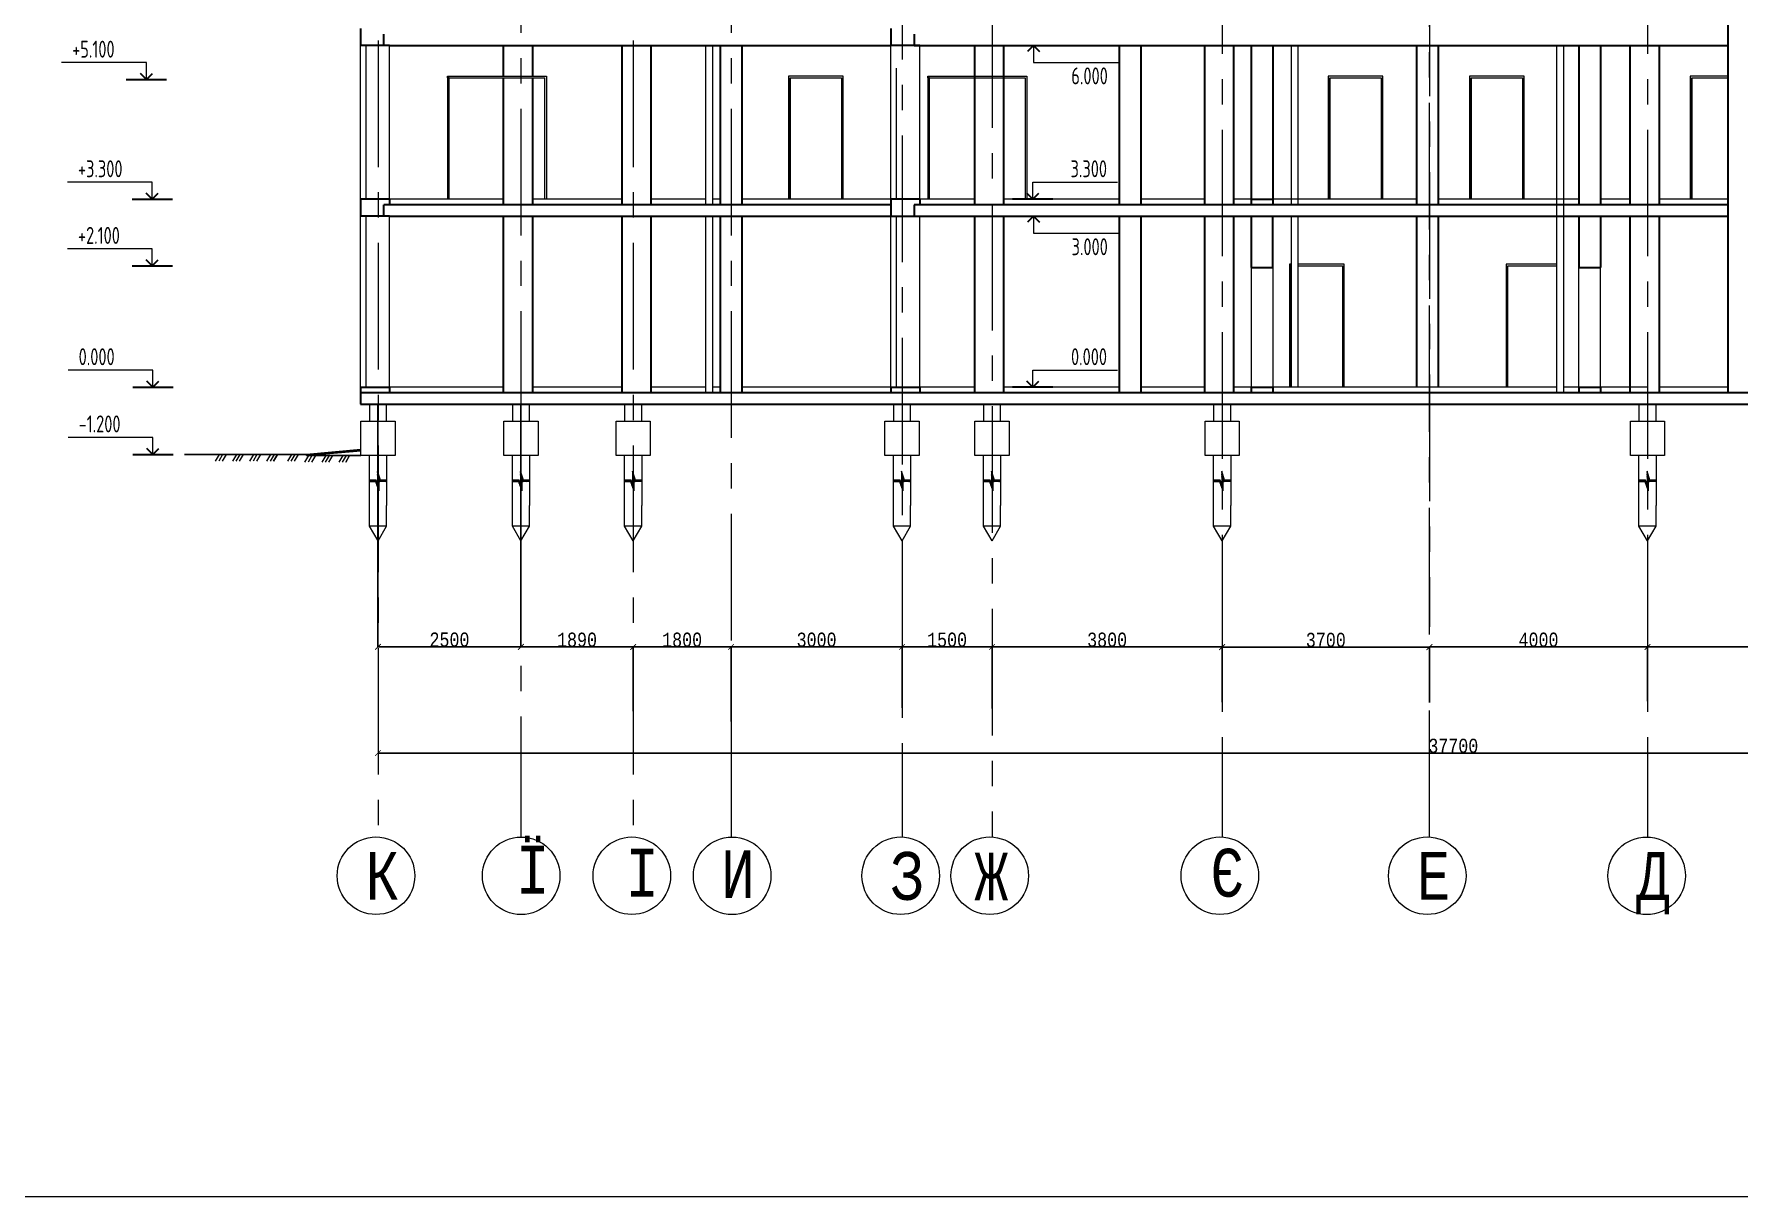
# Model space of a CAD drawing. Header units: millimetres. Extents: x -689206 to 4969298, y -1019800 to 703299.
# Drawn here: x 568880 to 598812, y -754220 to -733803 of the extents above; entities that cross this region are included whole.
import ezdxf

# ---------------------------------------------------------------- set-up
doc = ezdxf.new("R2010")
doc.units = ezdxf.units.MM
doc.linetypes.add('осеваяX2', pattern=[101.6, 63.5, -12.7, 12.7, -12.7])
doc.layers.add('РАЗМЕРЫ', color=7, linetype='Continuous', lineweight=9)
for name, color, linetype in [('разрез1-1', 7, 'Continuous'), ('разрез2-2', 7, 'Continuous'), ('сетка', 104, 'Continuous')]:
    doc.layers.add(name, color=color, linetype=linetype)
doc.styles.add('Аннотативный', font='isocteur.ttf', dxfattribs={"width": 0.7, "height": 250})
doc.dimstyles.new('Аннотативный', dxfattribs={"dimscale": 0, "dimtxt": 250, "dimasz": 100, "dimexe": 1.25, "dimexo": 0.625, "dimtad": 1, "dimdec": 0, "dimtxsty": 'Аннотативный', "dimblk": 'ARCHTICK', "dimcen": 2.5, "dimadec": 0, "dimazin": 0, "dimtfac": 1, "dimtdec": 0, "dimtmove": 0, "dimatfit": 3, "dimfxl": 1, "dimarcsym": 0})

# ---------------------------------------------------------------- blocks, each defined once
blk = doc.blocks.new('_ArchTick')
at = {"color": 0, "linetype": 'ByBlock', "const_width": 0.15}
blk.add_lwpolyline([(-0.5, -0.5), (0.5, 0.5)], dxfattribs=at)
blk = doc.blocks.new('*D5102')
at = {"layer": 'Defpoints', "color": 0, "lineweight": 5, "ltscale": 35, "transparency": 16777216}
for p in [(574918, -740302), (577428, -740302), (574918, -744563)]:
    blk.add_point(p, dxfattribs=at)
at = {"layer": 'РАЗМЕРЫ', "color": 0, "lineweight": -2, "ltscale": 35, "transparency": 16777216}
for p, q in [((574918, -740303), (574918, -744564)), ((577428, -740303), (577428, -744564)), ((577428, -744563), (574918, -744563))]:
    blk.add_line(p, q, dxfattribs=at)
at = {"layer": 'РАЗМЕРЫ', "color": 0, "lineweight": -2, "ltscale": 35, "transparency": 16777216, "xscale": 100, "yscale": 100, "zscale": 100, "rotation": 180}
blk.add_blockref('_ArchTick', (574918, -744563), dxfattribs=at)
at = {"layer": 'РАЗМЕРЫ', "color": 0, "lineweight": -2, "ltscale": 35, "transparency": 16777216, "xscale": 100, "yscale": 100, "zscale": 100}
blk.add_blockref('_ArchTick', (577428, -744563), dxfattribs=at)
at = {"layer": 'РАЗМЕРЫ', "color": 0, "lineweight": 5, "ltscale": 35, "transparency": 16777216, "insert": (576173, -744437), "char_height": 250, "width": 665, "attachment_point": 5, "style": 'Аннотативный'}
blk.add_mtext('2500', dxfattribs=at)
blk = doc.blocks.new('*D5103')
at = {"layer": 'Defpoints', "color": 0, "lineweight": 5, "ltscale": 35, "transparency": 16777216}
for p in [(577428, -744564), (579398, -744564), (579398, -745693)]:
    blk.add_point(p, dxfattribs=at)
at = {"layer": 'РАЗМЕРЫ', "color": 0, "lineweight": -2, "ltscale": 35, "transparency": 16777216}
for p, q in [((577428, -744564), (577428, -744563)), ((577428, -744564), (579398, -744564)), ((579398, -745692), (579398, -744563))]:
    blk.add_line(p, q, dxfattribs=at)
at = {"layer": 'РАЗМЕРЫ', "color": 0, "lineweight": -2, "ltscale": 35, "transparency": 16777216, "xscale": 100, "yscale": 100, "zscale": 100, "rotation": 180}
blk.add_blockref('_ArchTick', (577428, -744564), dxfattribs=at)
at = {"layer": 'РАЗМЕРЫ', "color": 0, "lineweight": -2, "ltscale": 35, "transparency": 16777216, "xscale": 100, "yscale": 100, "zscale": 100}
blk.add_blockref('_ArchTick', (579398, -744564), dxfattribs=at)
at = {"layer": 'РАЗМЕРЫ', "color": 0, "lineweight": 5, "ltscale": 35, "transparency": 16777216, "insert": (578413, -744439), "char_height": 250, "attachment_point": 5, "style": 'Аннотативный'}
blk.add_mtext('1890', dxfattribs=at)
blk = doc.blocks.new('*D5104')
at = {"layer": 'Defpoints', "color": 0, "lineweight": 5, "ltscale": 35, "transparency": 16777216}
for p in [(579398, -744564), (581118, -744564), (581118, -745876)]:
    blk.add_point(p, dxfattribs=at)
at = {"layer": 'РАЗМЕРЫ', "color": 0, "lineweight": -2, "ltscale": 35, "transparency": 16777216}
for p, q in [((579398, -744564), (579398, -744563)), ((579398, -744564), (581118, -744564)), ((581118, -745875), (581118, -744563))]:
    blk.add_line(p, q, dxfattribs=at)
at = {"layer": 'РАЗМЕРЫ', "color": 0, "lineweight": -2, "ltscale": 35, "transparency": 16777216, "xscale": 100, "yscale": 100, "zscale": 100, "rotation": 180}
blk.add_blockref('_ArchTick', (579398, -744564), dxfattribs=at)
at = {"layer": 'РАЗМЕРЫ', "color": 0, "lineweight": -2, "ltscale": 35, "transparency": 16777216, "xscale": 100, "yscale": 100, "zscale": 100}
blk.add_blockref('_ArchTick', (581118, -744564), dxfattribs=at)
at = {"layer": 'РАЗМЕРЫ', "color": 0, "lineweight": 5, "ltscale": 35, "transparency": 16777216, "insert": (580258, -744439), "char_height": 250, "attachment_point": 5, "style": 'Аннотативный'}
blk.add_mtext('1800', dxfattribs=at)
blk = doc.blocks.new('*D5105')
at = {"layer": 'Defpoints', "color": 0, "lineweight": 30, "ltscale": 35, "transparency": 16777216}
for p in [(581118, -744564), (584120, -744564), (584120, -745633)]:
    blk.add_point(p, dxfattribs=at)
at = {"layer": 'РАЗМЕРЫ', "color": 0, "lineweight": -2, "ltscale": 35, "transparency": 16777216}
for p, q in [((581118, -744564), (581118, -744563)), ((581118, -744564), (584120, -744564)), ((584120, -745633), (584120, -744563))]:
    blk.add_line(p, q, dxfattribs=at)
at = {"layer": 'РАЗМЕРЫ', "color": 0, "lineweight": -2, "ltscale": 35, "transparency": 16777216, "xscale": 100, "yscale": 100, "zscale": 100, "rotation": 180}
blk.add_blockref('_ArchTick', (581118, -744564), dxfattribs=at)
at = {"layer": 'РАЗМЕРЫ', "color": 0, "lineweight": -2, "ltscale": 35, "transparency": 16777216, "xscale": 100, "yscale": 100, "zscale": 100}
blk.add_blockref('_ArchTick', (584120, -744564), dxfattribs=at)
at = {"layer": 'РАЗМЕРЫ', "color": 0, "lineweight": 5, "ltscale": 35, "transparency": 16777216, "insert": (582619, -744439), "char_height": 250, "attachment_point": 5, "style": 'Аннотативный'}
blk.add_mtext('3000', dxfattribs=at)
blk = doc.blocks.new('*D5106')
at = {"layer": 'Defpoints', "color": 0, "lineweight": 30, "ltscale": 35, "transparency": 16777216}
for p in [(584120, -744564), (585700, -744564), (585700, -745645)]:
    blk.add_point(p, dxfattribs=at)
at = {"layer": 'РАЗМЕРЫ', "color": 0, "lineweight": -2, "ltscale": 35, "transparency": 16777216}
for p, q in [((584120, -744564), (584120, -744563)), ((584120, -744564), (585700, -744564)), ((585700, -745644), (585700, -744563))]:
    blk.add_line(p, q, dxfattribs=at)
at = {"layer": 'РАЗМЕРЫ', "color": 0, "lineweight": -2, "ltscale": 35, "transparency": 16777216, "xscale": 100, "yscale": 100, "zscale": 100, "rotation": 180}
blk.add_blockref('_ArchTick', (584120, -744564), dxfattribs=at)
at = {"layer": 'РАЗМЕРЫ', "color": 0, "lineweight": -2, "ltscale": 35, "transparency": 16777216, "xscale": 100, "yscale": 100, "zscale": 100}
blk.add_blockref('_ArchTick', (585700, -744564), dxfattribs=at)
at = {"layer": 'РАЗМЕРЫ', "color": 0, "lineweight": 5, "ltscale": 35, "transparency": 16777216, "insert": (584910, -744439), "char_height": 250, "attachment_point": 5, "style": 'Аннотативный'}
blk.add_mtext('1500', dxfattribs=at)
blk = doc.blocks.new('*D5107')
at = {"layer": 'Defpoints', "color": 0, "lineweight": 30, "ltscale": 35, "transparency": 16777216}
for p in [(585700, -744564), (589740, -744564), (589740, -745533)]:
    blk.add_point(p, dxfattribs=at)
at = {"layer": 'РАЗМЕРЫ', "color": 0, "lineweight": -2, "ltscale": 35, "transparency": 16777216}
for p, q in [((585700, -744564), (585700, -744563)), ((585700, -744564), (589740, -744564)), ((589740, -745533), (589740, -744563))]:
    blk.add_line(p, q, dxfattribs=at)
at = {"layer": 'РАЗМЕРЫ', "color": 0, "lineweight": -2, "ltscale": 35, "transparency": 16777216, "xscale": 100, "yscale": 100, "zscale": 100, "rotation": 180}
blk.add_blockref('_ArchTick', (585700, -744564), dxfattribs=at)
at = {"layer": 'РАЗМЕРЫ', "color": 0, "lineweight": -2, "ltscale": 35, "transparency": 16777216, "xscale": 100, "yscale": 100, "zscale": 100}
blk.add_blockref('_ArchTick', (589740, -744564), dxfattribs=at)
at = {"layer": 'РАЗМЕРЫ', "color": 0, "lineweight": 5, "ltscale": 35, "transparency": 16777216, "insert": (587720, -744439), "char_height": 250, "attachment_point": 5, "style": 'Аннотативный'}
blk.add_mtext('3800', dxfattribs=at)
blk = doc.blocks.new('*D5108')
at = {"layer": 'Defpoints', "color": 0, "lineweight": 30, "ltscale": 35, "transparency": 16777216}
for p in [(589740, -744564), (593380, -744568), (593380, -745543)]:
    blk.add_point(p, dxfattribs=at)
at = {"layer": 'РАЗМЕРЫ', "color": 0, "lineweight": -2, "ltscale": 35, "transparency": 16777216}
for p, q in [((589740, -744565), (589740, -744569)), ((589740, -744568), (593380, -744568)), ((593380, -745542), (593380, -744567))]:
    blk.add_line(p, q, dxfattribs=at)
at = {"layer": 'РАЗМЕРЫ', "color": 0, "lineweight": -2, "ltscale": 35, "transparency": 16777216, "xscale": 100, "yscale": 100, "zscale": 100, "rotation": 180}
blk.add_blockref('_ArchTick', (589740, -744568), dxfattribs=at)
at = {"layer": 'РАЗМЕРЫ', "color": 0, "lineweight": -2, "ltscale": 35, "transparency": 16777216, "xscale": 100, "yscale": 100, "zscale": 100}
blk.add_blockref('_ArchTick', (593380, -744568), dxfattribs=at)
at = {"layer": 'РАЗМЕРЫ', "color": 0, "lineweight": 5, "ltscale": 35, "transparency": 16777216, "insert": (591560, -744442), "char_height": 250, "attachment_point": 5, "style": 'Аннотативный'}
blk.add_mtext('3700', dxfattribs=at)
blk = doc.blocks.new('*D5109')
at = {"layer": 'Defpoints', "color": 0, "lineweight": 30, "ltscale": 35, "transparency": 16777216}
for p in [(593380, -744564), (597208, -744564), (597208, -745514)]:
    blk.add_point(p, dxfattribs=at)
at = {"layer": 'РАЗМЕРЫ', "color": 0, "lineweight": -2, "ltscale": 35, "transparency": 16777216}
for p, q in [((593380, -744564), (593380, -744563)), ((593380, -744564), (597208, -744564)), ((597208, -745514), (597208, -744563))]:
    blk.add_line(p, q, dxfattribs=at)
at = {"layer": 'РАЗМЕРЫ', "color": 0, "lineweight": -2, "ltscale": 35, "transparency": 16777216, "xscale": 100, "yscale": 100, "zscale": 100, "rotation": 180}
blk.add_blockref('_ArchTick', (593380, -744564), dxfattribs=at)
at = {"layer": 'РАЗМЕРЫ', "color": 0, "lineweight": -2, "ltscale": 35, "transparency": 16777216, "xscale": 100, "yscale": 100, "zscale": 100}
blk.add_blockref('_ArchTick', (597208, -744564), dxfattribs=at)
at = {"layer": 'РАЗМЕРЫ', "color": 0, "lineweight": 5, "ltscale": 35, "transparency": 16777216, "insert": (595294, -744439), "char_height": 250, "attachment_point": 5, "style": 'Аннотативный'}
blk.add_mtext('4000', dxfattribs=at)
blk = doc.blocks.new('*D5110')
at = {"layer": 'Defpoints', "color": 0, "lineweight": 30, "ltscale": 35, "transparency": 16777216}
for p in [(597208, -744564), (602002, -744564), (602002, -745626)]:
    blk.add_point(p, dxfattribs=at)
at = {"layer": 'РАЗМЕРЫ', "color": 0, "lineweight": -2, "ltscale": 35, "transparency": 16777216}
for p, q in [((597208, -744564), (597208, -744563)), ((597208, -744564), (602002, -744564)), ((602002, -745625), (602002, -744563))]:
    blk.add_line(p, q, dxfattribs=at)
at = {"layer": 'РАЗМЕРЫ', "color": 0, "lineweight": -2, "ltscale": 35, "transparency": 16777216, "xscale": 100, "yscale": 100, "zscale": 100, "rotation": 180}
blk.add_blockref('_ArchTick', (597208, -744564), dxfattribs=at)
at = {"layer": 'РАЗМЕРЫ', "color": 0, "lineweight": -2, "ltscale": 35, "transparency": 16777216, "xscale": 100, "yscale": 100, "zscale": 100}
blk.add_blockref('_ArchTick', (602002, -744564), dxfattribs=at)
at = {"layer": 'РАЗМЕРЫ', "color": 0, "lineweight": 5, "ltscale": 35, "transparency": 16777216, "insert": (599605, -744439), "char_height": 250, "attachment_point": 5, "style": 'Аннотативный'}
blk.add_mtext('5050', dxfattribs=at)
blk = doc.blocks.new('*D5113')
at = {"layer": 'Defpoints', "color": 0, "lineweight": 5, "ltscale": 35, "transparency": 16777216}
for p in [(574918, -746427), (574918, -746427), (612678, -746427)]:
    blk.add_point(p, dxfattribs=at)
at = {"layer": 'РАЗМЕРЫ', "color": 0, "lineweight": -2, "ltscale": 35, "transparency": 16777216}
for p, q in [((574918, -746427), (574918, -746426)), ((612678, -746427), (574918, -746427)), ((612678, -746427), (612678, -746426))]:
    blk.add_line(p, q, dxfattribs=at)
at = {"layer": 'РАЗМЕРЫ', "color": 0, "lineweight": -2, "ltscale": 35, "transparency": 16777216, "xscale": 100, "yscale": 100, "zscale": 100, "rotation": 180}
blk.add_blockref('_ArchTick', (574918, -746427), dxfattribs=at)
at = {"layer": 'РАЗМЕРЫ', "color": 0, "lineweight": -2, "ltscale": 35, "transparency": 16777216, "xscale": 100, "yscale": 100, "zscale": 100}
blk.add_blockref('_ArchTick', (612678, -746427), dxfattribs=at)
at = {"layer": 'РАЗМЕРЫ', "color": 0, "lineweight": 5, "ltscale": 35, "transparency": 16777216, "insert": (593798, -746302), "char_height": 250, "attachment_point": 5, "style": 'Аннотативный'}
blk.add_mtext('37700', dxfattribs=at)

msp = doc.modelspace()

# ---------------------------------------------------------------- hatches: boundary and pattern name
at = {"layer": 'РАЗМЕРЫ', "lineweight": 5, "ltscale": 35}
h = msp.add_hatch(dxfattribs=at)
h.set_pattern_fill('ANSI36', color=256, scale=2)
h.set_pattern_definition([(45, (63888.5855, -925.112), (3.367596045, 12.347852166), [15.875, -3.175, 0, -3.175])])
h.paths.add_polyline_path([(574918.5, -741507.8), (574918.5, -741783.2), (574931.6, -741819.9), (574931.6, -741620.6), (574945.7, -741658), (575068.5, -741658), (575068.5, -741635.8), (574960.1, -741635.8)])
h.paths.add_polyline_path([(574885.2, -741635.8), (574768.5, -741635.8), (574768.5, -741658), (574873.7, -741658), (574918.5, -741783.2), (574918.5, -741507.8), (574909.5, -741480.3), (574909.5, -741706.1)])
h = msp.add_hatch(dxfattribs=at)
h.set_pattern_fill('ANSI36', color=256, scale=2)
h.set_pattern_definition([(45, (66398.603, -925.112), (3.367596045, 12.347852166), [15.875, -3.175, 0, -3.175])])
h.paths.add_polyline_path([(577428.5, -741507.8), (577428.5, -741783.2), (577441.6, -741819.9), (577441.6, -741620.6), (577455.7, -741658), (577578.5, -741658), (577578.5, -741635.8), (577470.1, -741635.8)])
h.paths.add_polyline_path([(577395.2, -741635.8), (577278.5, -741635.8), (577278.5, -741658), (577383.7, -741658), (577428.5, -741783.2), (577428.5, -741507.8), (577419.5, -741480.3), (577419.5, -741706.1)])
h = msp.add_hatch(dxfattribs=at)
h.set_pattern_fill('ANSI36', color=256, scale=2)
h.set_pattern_definition([(45, (68368.129, -925.112), (3.367596045, 12.347852166), [15.875, -3.175, 0, -3.175])])
h.paths.add_polyline_path([(579398, -741507.8), (579398, -741783.2), (579411.1, -741819.9), (579411.1, -741620.6), (579425.2, -741658), (579548, -741658), (579548, -741635.8), (579439.7, -741635.8)])
h.paths.add_polyline_path([(579364.7, -741635.8), (579248, -741635.8), (579248, -741658), (579353.3, -741658), (579398, -741783.2), (579398, -741507.8), (579389.1, -741480.3), (579389.1, -741706.1)])
h = msp.add_hatch(dxfattribs=at)
h.set_pattern_fill('ANSI36', color=256, scale=2)
h.set_pattern_definition([(45, (73090.134, -925.112), (3.367596045, 12.347852166), [15.875, -3.175, 0, -3.175])])
h.paths.add_polyline_path([(584120, -741507.8), (584120, -741783.2), (584133.1, -741819.9), (584133.1, -741620.6), (584147.2, -741658), (584270, -741658), (584270, -741635.8), (584161.7, -741635.8)])
h.paths.add_polyline_path([(584086.7, -741635.8), (583970, -741635.8), (583970, -741658), (584075.3, -741658), (584120, -741783.2), (584120, -741507.8), (584111.1, -741480.3), (584111.1, -741706.1)])
h = msp.add_hatch(dxfattribs=at)
h.set_pattern_fill('ANSI36', color=256, scale=2)
h.set_pattern_definition([(45, (74670.146, -925.112), (3.367596045, 12.347852166), [15.875, -3.175, 0, -3.175])])
h.paths.add_polyline_path([(585700, -741507.8), (585700, -741783.2), (585713.1, -741819.9), (585713.1, -741620.6), (585727.2, -741658), (585850, -741658), (585850, -741635.8), (585741.7, -741635.8)])
h.paths.add_polyline_path([(585666.7, -741635.8), (585550, -741635.8), (585550, -741658), (585655.3, -741658), (585700, -741783.2), (585700, -741507.8), (585691.1, -741480.3), (585691.1, -741706.1)])
h = msp.add_hatch(dxfattribs=at)
h.set_pattern_fill('ANSI36', color=256, scale=2)
h.set_pattern_definition([(45, (78710.134, -925.112), (3.367596045, 12.347852166), [15.875, -3.175, 0, -3.175])])
h.paths.add_polyline_path([(589740, -741507.8), (589740, -741783.2), (589753.1, -741819.9), (589753.1, -741620.6), (589767.2, -741658), (589890, -741658), (589890, -741635.8), (589781.7, -741635.8)])
h.paths.add_polyline_path([(589706.7, -741635.8), (589590, -741635.8), (589590, -741658), (589695.3, -741658), (589740, -741783.2), (589740, -741507.8), (589731.1, -741480.3), (589731.1, -741706.1)])
h = msp.add_hatch(dxfattribs=at)
h.set_pattern_fill('ANSI36', color=256, scale=2)
h.set_pattern_definition([(45, (86178.117, -925.112), (3.367596045, 12.347852166), [15.875, -3.175, 0, -3.175])])
h.paths.add_polyline_path([(597208, -741507.8), (597208, -741783.2), (597221.1, -741819.9), (597221.1, -741620.6), (597235.2, -741658), (597358, -741658), (597358, -741635.8), (597249.6, -741635.8)])
h.paths.add_polyline_path([(597174.7, -741635.8), (597058, -741635.8), (597058, -741658), (597163.3, -741658), (597208, -741783.2), (597208, -741507.8), (597199, -741480.3), (597199, -741706.1)])

# ---------------------------------------------------------------- linework, layer by layer
at = {"layer": 'РАЗМЕРЫ', "linetype": 'осеваяX2', "lineweight": 5, "ltscale": 35}
for p, q in [((589740, -717702.4), (589740, -747901.1)), ((593380.5, -747901.1), (593380.5, -717702.4)), ((597208, -717702.4), (597208, -747901.1)), ((584120, -717802.4), (584120, -747901.1)), ((585700, -719002.4), (585700, -747901.1)), ((593380.5, -722002.4), (593380.5, -744211.7)), ((574918.5, -726802.4), (574918.5, -747901.1)), ((579398, -726802.4), (579398, -747901.1)), ((577428.5, -728002.4), (577428.5, -747901.1)), ((581118.5, -728002.4), (581118.5, -747901.1))]:
    msp.add_line(p, q, dxfattribs=at)
at = {"layer": 'РАЗМЕРЫ', "lineweight": 30, "ltscale": 35}
for p, q in [((598622.5, -740102.4), (598622.5, -719002.4)), ((574610.5, -733702.4), (574610.5, -734002.4)), ((575018.5, -734002.4), (575018.5, -733803.8)), ((583920, -733702.4), (583920, -734002.4)), ((584330, -733802.4), (584330, -734002.4)), ((598622.5, -734002.4), (598622.5, -733702.4)), ((575118.5, -734002.4), (574610.5, -734002.4)), ((575118.5, -734002.4), (575018.5, -734002.4)), ((575118.5, -734002.4), (583920, -734002.4)), ((577118.5, -734002.4), (577118.5, -734542.4)), ((577628.5, -734002.4), (577628.5, -734542.4)), ((579198, -734002.4), (579198, -736802.4)), ((579707.7, -734002.4), (579707.6, -736802.4)), ((580928.5, -734002.4), (580928.5, -736802.4)), ((581308.5, -734002.4), (581308.5, -736802.4)), ((584430, -734002.4), (583920, -734002.4)), ((584330, -734002.4), (584430, -734002.4)), ((584430, -734002.4), (598622.5, -734002.4)), ((585390, -734002.4), (585390, -736802.4)), ((585900, -734002.4), (585900, -736802.4)), ((587930, -734002.4), (587930, -736802.4)), ((588310, -734002.4), (588310, -736802.4)), ((589430, -734002.4), (589430, -736802.4)), ((589940, -734002.4), (589940, -736802.4)), ((590251, -734002.4), (590251, -736802.4)), ((590631, -734002.4), (590631, -736802.4)), ((593150.5, -734002.4), (593150.5, -736802.4)), ((593530.5, -734002.4), (593530.5, -736802.4)), ((596000.5, -734002.4), (596000.5, -736802.4)), ((596380.5, -734002.4), (596380.5, -736802.4)), ((596900, -734002.4), (596900, -736802.4)), ((597410, -734002.4), (597410, -736802.4)), ((577118.5, -734572.4), (577118.5, -736802.4)), ((577628.5, -734572.4), (577628.5, -736802.4)), ((574610.5, -736702.4), (574610.5, -737002.4)), ((575118.5, -736702.4), (574610.5, -736702.4)), ((575118.5, -736802.4), (575018.5, -736803.8)), ((575018.5, -737002.4), (575018.5, -736803.8)), ((575118.5, -736702.4), (575118.5, -736802.4)), ((583920, -736802.4), (575118.5, -736802.4)), ((583920, -736702.4), (583920, -737002.4)), ((584430, -736702.4), (583920, -736702.4)), ((584430, -736802.4), (584330, -736802.4)), ((584330, -736802.4), (584330, -737002.4)), ((584430, -736702.4), (584430, -736802.4)), ((598622.5, -736802.4), (584430, -736802.4)), ((590251, -736702.4), (590631, -736702.4)), ((598622.5, -737002.4), (598622.5, -736702.4)), ((575118.5, -737002.4), (574610.5, -737002.4)), ((575118.5, -737002.4), (575018.5, -737002.4)), ((575118.5, -737002.4), (583920, -737002.4)), ((577118.5, -737002.4), (577118.5, -740102.4)), ((577628.5, -737002.4), (577628.5, -740102.4)), ((579198, -737002.4), (579198, -740102.4)), ((579707.6, -737002.4), (579707.4, -740102.4)), ((580928.5, -737002.4), (580928.5, -740102.4)), ((581308.5, -737002.4), (581308.5, -740102.4)), ((583920, -737002.4), (584430, -737002.4)), ((584330, -737002.4), (584430, -737002.4)), ((584430, -737002.4), (598622.5, -737002.4)), ((585390, -737002.4), (585390, -740102.4)), ((585900, -737002.4), (585900, -740102.4)), ((587930, -737002.4), (587930, -740102.4)), ((588310, -737002.4), (588310, -740102.4)), ((589430, -737002.4), (589430, -740102.4)), ((589940, -737002.4), (589940, -740102.4)), ((590251, -737002.4), (590251, -737902.4)), ((590631, -737902.4), (590631, -737002.4)), ((593150.5, -737002.4), (593150.5, -740002.4)), ((593530.5, -737002.4), (593530.5, -740002.4)), ((596000.5, -737002.4), (596000.5, -737902.4)), ((596380.5, -737002.4), (596380.5, -737902.4)), ((596900, -737002.4), (596900, -740102.4)), ((597410, -737002.4), (597410, -740102.4)), ((590251, -737902.4), (590631, -737902.4)), ((596000.5, -737902.4), (596380.5, -737902.4)), ((574610.5, -740002.4), (574610.5, -740302.4)), ((574610.5, -740002.4), (575118.5, -740002.4)), ((612522.5, -740102.4), (574610.5, -740102.4)), ((575118.5, -740002.4), (575118.5, -740102.4)), ((583920, -740002.4), (583920, -740102.4)), ((583920, -740002.4), (584430, -740002.4)), ((584430, -740002.4), (584430, -740102.4)), ((590251, -740002.4), (590631, -740002.4)), ((590251, -740002.4), (590251, -740064.2)), ((590251, -740064.2), (590251, -740102.4)), ((590631, -740002.4), (590631, -740102.4)), ((596000.5, -740002.4), (596380.5, -740002.4)), ((596000.5, -740002.4), (596000.5, -740102.4)), ((596380.5, -740002.4), (596380.5, -740102.4)), ((574610.5, -740302.4), (612932.5, -740302.4))]:
    msp.add_line(p, q, dxfattribs=at)
at = {"layer": 'РАЗМЕРЫ', "lineweight": 5, "ltscale": 35}
for p, q in [((574610.5, -736702.4), (574610.5, -734002.4)), ((574710.5, -736702.4), (574710.5, -734002.4)), ((575118.5, -736702.4), (575118.5, -734002.4)), ((583920, -736702.4), (583920, -734002.4)), ((584430, -736702.4), (584430, -734002.4)), ((584020, -736702.4), (584020, -734402.4)), ((576139.6, -734572.4), (576139.6, -734542.4)), ((576139.6, -734542.4), (577849.6, -734542.4)), ((576169.6, -734572.4), (576139.6, -734572.4)), ((576139.6, -734572.4), (576139.6, -736702.4)), ((576169.6, -736702.4), (576169.6, -734572.4)), ((576169.6, -734572.4), (577849.6, -734572.4)), ((577849.6, -736702.4), (577849.6, -734572.4)), ((577879.6, -734542.4), (577879.6, -736702.4)), ((582155.5, -734542.4), (582125.5, -734542.4)), ((582125.5, -734542.4), (582125.5, -736702.4)), ((583085.5, -734542.4), (582155.5, -734542.4)), ((582155.5, -734572.4), (582155.5, -736702.4)), ((582155.5, -736702.4), (582155.5, -734572.4)), ((582155.5, -734572.4), (583055.5, -734572.4)), ((583055.5, -734572.4), (583055.5, -736702.4)), ((583085.5, -734572.4), (583085.5, -734542.4)), ((583085.5, -736702.4), (583085.5, -734572.4)), ((584570.2, -734572.4), (584570.2, -734542.4)), ((584570.2, -734542.4), (586310.2, -734542.4)), ((584600.2, -734572.4), (584570.2, -734572.4)), ((584570.2, -734572.4), (584570.2, -736702.4)), ((584600.2, -736702.4), (584600.2, -734572.4)), ((584600.2, -734572.4), (586280.2, -734572.4)), ((586280.2, -734572.4), (586280.2, -736702.4)), ((586310.2, -734542.4), (586310.2, -736702.4)), ((591631.5, -734542.4), (591601.5, -734542.4)), ((591601.5, -734542.4), (591601.5, -736702.4)), ((592561.5, -734542.4), (591631.5, -734542.4)), ((591631.5, -734572.4), (591631.5, -736702.4)), ((591631.5, -736702.4), (591631.5, -734572.4)), ((591631.5, -734572.4), (592531.5, -734572.4)), ((592531.5, -734572.4), (592531.5, -736702.4)), ((592561.5, -734572.4), (592561.5, -734542.4)), ((592561.5, -736702.4), (592561.5, -734572.4)), ((594110.5, -734542.4), (594080.5, -734542.4)), ((594080.5, -734542.4), (594080.5, -736702.4)), ((595040.5, -734542.4), (594110.5, -734542.4)), ((594110.5, -734572.4), (594110.5, -736702.4)), ((594110.5, -736702.4), (594110.5, -734572.4)), ((594110.5, -734572.4), (595010.5, -734572.4)), ((595010.5, -734572.4), (595010.5, -736702.4)), ((595040.5, -734572.4), (595040.5, -734542.4)), ((595040.5, -736702.4), (595040.5, -734572.4)), ((597984.7, -734542.4), (597954.7, -734542.4)), ((597954.7, -734542.4), (597954.7, -736702.4)), ((598622.5, -734542.4), (597984.7, -734542.4)), ((597984.7, -734572.4), (597984.7, -736702.4)), ((597984.7, -736702.4), (597984.7, -734572.4)), ((597984.7, -734572.4), (598622.5, -734572.4)), ((591070.5, -736702.4), (590950.5, -736702.4)), ((574610.5, -740002.4), (574610.5, -737002.4)), ((574710.5, -740002.4), (574710.5, -737002.4)), ((575118.5, -740002.4), (575118.5, -737002.4)), ((583920, -740002.4), (583920, -737002.4)), ((584020, -740002.4), (584020, -737002.4)), ((584430, -740002.4), (584430, -737002.4)), ((590950.5, -737842.4), (590920.5, -737842.4)), ((590920.5, -737842.4), (590920.5, -740002.4)), ((590950.5, -740002.4), (590950.5, -737842.4)), ((591880.5, -737842.4), (591070.5, -737842.4)), ((591070.5, -737872.4), (591850.5, -737872.4)), ((591850.5, -737872.4), (591850.5, -740002.4)), ((591880.5, -737872.4), (591880.5, -737842.4)), ((591880.5, -740002.4), (591880.5, -737872.4)), ((594756.1, -737842.4), (594726.1, -737842.4)), ((594726.1, -737842.4), (594726.1, -740002.4)), ((595610.5, -737842.4), (594741.1, -737842.4)), ((594756.1, -740002.4), (594756.1, -737872.4)), ((594756.1, -737872.4), (595610.5, -737872.4)), ((591070.5, -740002.4), (590950.5, -740002.4)), ((574885.2, -741635.8), (574768.5, -741635.8)), ((574768.5, -741658), (574873.7, -741658)), ((574873.7, -741658), (574931.6, -741819.9)), ((574909.5, -741706.1), (574885.2, -741635.8)), ((574960.1, -741635.8), (574909.5, -741480.3)), ((574909.5, -741480.3), (574909.5, -741706.1)), ((574931.6, -741620.6), (574931.6, -741819.9)), ((574945.7, -741658), (574931.6, -741620.6)), ((575068.5, -741658), (574945.7, -741658)), ((575068.5, -741635.8), (574960.1, -741635.8)), ((577395.2, -741635.8), (577278.5, -741635.8)), ((577278.5, -741658), (577383.7, -741658)), ((577383.7, -741658), (577441.6, -741819.9)), ((577419.5, -741706.1), (577395.2, -741635.8)), ((577470.1, -741635.8), (577419.5, -741480.3)), ((577419.5, -741480.3), (577419.5, -741706.1)), ((577441.6, -741620.6), (577441.6, -741819.9)), ((577455.7, -741658), (577441.6, -741620.6)), ((577578.5, -741658), (577455.7, -741658)), ((577578.5, -741635.8), (577470.1, -741635.8)), ((579364.7, -741635.8), (579248, -741635.8)), ((579248, -741658), (579353.3, -741658)), ((579353.3, -741658), (579411.1, -741819.9)), ((579389.1, -741706.1), (579364.7, -741635.8)), ((579439.7, -741635.8), (579389.1, -741480.3)), ((579389.1, -741480.3), (579389.1, -741706.1)), ((579411.1, -741620.6), (579411.1, -741819.9)), ((579425.2, -741658), (579411.1, -741620.6)), ((579548, -741658), (579425.2, -741658)), ((579548, -741635.8), (579439.7, -741635.8)), ((584086.7, -741635.8), (583970, -741635.8)), ((583970, -741658), (584075.3, -741658)), ((584075.3, -741658), (584133.1, -741819.9)), ((584111.1, -741706.1), (584086.7, -741635.8)), ((584161.7, -741635.8), (584111.1, -741480.3)), ((584111.1, -741480.3), (584111.1, -741706.1)), ((584133.1, -741620.6), (584133.1, -741819.9)), ((584147.2, -741658), (584133.1, -741620.6)), ((584270, -741658), (584147.2, -741658)), ((584270, -741635.8), (584161.7, -741635.8)), ((585666.7, -741635.8), (585550, -741635.8)), ((585550, -741658), (585655.3, -741658)), ((585655.3, -741658), (585713.1, -741819.9)), ((585691.1, -741706.1), (585666.7, -741635.8)), ((585741.7, -741635.8), (585691.1, -741480.3)), ((585691.1, -741480.3), (585691.1, -741706.1)), ((585713.1, -741620.6), (585713.1, -741819.9)), ((585727.2, -741658), (585713.1, -741620.6)), ((585850, -741658), (585727.2, -741658)), ((585850, -741635.8), (585741.7, -741635.8)), ((589706.7, -741635.8), (589590, -741635.8)), ((589590, -741658), (589695.3, -741658)), ((589695.3, -741658), (589753.1, -741819.9)), ((589731.1, -741706.1), (589706.7, -741635.8)), ((589781.7, -741635.8), (589731.1, -741480.3)), ((589731.1, -741480.3), (589731.1, -741706.1)), ((589753.1, -741620.6), (589753.1, -741819.9)), ((589767.2, -741658), (589753.1, -741620.6)), ((589890, -741658), (589767.2, -741658)), ((589890, -741635.8), (589781.7, -741635.8)), ((597174.7, -741635.8), (597058, -741635.8)), ((597058, -741658), (597163.3, -741658)), ((597163.3, -741658), (597221.1, -741819.9)), ((597199, -741706.1), (597174.7, -741635.8)), ((597249.6, -741635.8), (597199, -741480.3)), ((597199, -741480.3), (597199, -741706.1)), ((597221.1, -741620.6), (597221.1, -741819.9)), ((597235.2, -741658), (597221.1, -741620.6)), ((597358, -741658), (597235.2, -741658)), ((597358, -741635.8), (597249.6, -741635.8))]:
    msp.add_line(p, q, dxfattribs=at)
at = {"layer": 'РАЗМЕРЫ', "lineweight": 15, "ltscale": 35}
for p, q in [((580670.3, -734002.4), (580670.3, -736802.4)), ((580790.3, -734002.4), (580790.3, -736802.4)), ((595610.5, -734002.4), (595610.5, -740102.4)), ((595730.5, -734002.4), (595730.5, -740102.4)), ((577849.6, -734542.4), (577879.6, -734542.4)), ((590251, -734602.4), (590251, -736702.4)), ((590631, -734602.4), (590631, -736702.4)), ((577118.5, -736702.4), (575118.5, -736702.4)), ((579198, -736702.4), (577628.5, -736702.4)), ((577879.6, -736702.4), (577849.6, -736702.4)), ((580670.3, -736702.4), (579707.6, -736702.4)), ((580928.5, -736702.4), (580790.3, -736702.4)), ((583920, -736702.4), (581308.5, -736702.4)), ((585390, -736702.4), (584430, -736702.4)), ((587930, -736702.4), (585900, -736702.4)), ((589430, -736702.4), (588310, -736702.4)), ((590251, -736702.4), (589940, -736702.4)), ((590950.5, -736702.4), (590631, -736702.4)), ((593150.5, -736702.4), (591070.5, -736702.4)), ((596000.5, -736702.4), (593530.5, -736702.4)), ((596900, -736702.4), (596380.5, -736702.4)), ((598622.5, -736702.4), (597410, -736702.4)), ((580670.3, -737002.4), (580670.3, -740102.4)), ((580790.3, -737002.4), (580790.3, -740102.4)), ((590251, -737902.4), (590251, -740002.4)), ((590631, -737902.4), (590631, -740002.4)), ((590950.5, -737872.4), (590950.5, -740002.4)), ((596000.5, -740002.4), (596000.5, -737902.4)), ((596380.5, -740002.4), (596380.5, -737902.4)), ((577118.5, -740002.4), (574610.5, -740002.4)), ((579198, -740002.4), (577628.5, -740002.4)), ((580670.3, -740002.4), (579707.4, -740002.4)), ((580928.5, -740002.4), (580790.3, -740002.4)), ((583920, -740002.4), (581308.5, -740002.4)), ((585390, -740002.4), (584430, -740002.4)), ((587930, -740002.4), (585900, -740002.4)), ((589430, -740002.4), (588310, -740002.4)), ((595610.5, -740002.4), (589940, -740002.4)), ((597208, -740002.4), (595730.5, -740002.4)), ((598622.5, -740002.4), (597410, -740002.4))]:
    msp.add_line(p, q, dxfattribs=at)
at = {"layer": 'РАЗМЕРЫ', "lineweight": 9, "ltscale": 35}
for p, q in [((590950.5, -734002.4), (590950.5, -736802.4)), ((591070.5, -734002.4), (591070.5, -736802.4)), ((590950.5, -737002.4), (590950.5, -740002.4)), ((591070.5, -737002.4), (591070.5, -740002.4))]:
    msp.add_line(p, q, dxfattribs=at)
at = {"layer": 'РАЗМЕРЫ', "lineweight": 18, "ltscale": 35}
for p, q in [((574768.5, -740302.4), (574768.5, -740602.4)), ((575068.5, -740602.4), (575068.5, -740302.4)), ((577278.5, -740302.4), (577278.5, -740602.4)), ((577578.5, -740602.4), (577578.5, -740302.4)), ((579248, -740302.4), (579248, -740602.4)), ((579548, -740602.4), (579548, -740302.4)), ((583970, -740302.4), (583970, -740602.4)), ((584270, -740602.4), (584270, -740302.4)), ((585550, -740302.4), (585550, -740602.4)), ((585850, -740602.4), (585850, -740302.4)), ((589590, -740302.4), (589590, -740602.4)), ((589890, -740602.4), (589890, -740302.4)), ((597058, -740302.4), (597058, -740602.4)), ((597358, -740602.4), (597358, -740302.4)), ((574618.5, -741202.4), (574618.5, -740602.4)), ((574618.5, -740602.4), (574768.5, -740602.4)), ((574768.5, -740602.4), (574918.5, -740602.4)), ((574918.5, -740602.4), (575218.5, -740602.4)), ((575218.5, -740602.4), (575218.5, -741202.4)), ((577128.5, -741202.4), (577128.5, -740602.4)), ((577128.5, -740602.4), (577278.5, -740602.4)), ((577278.5, -740602.4), (577428.5, -740602.4)), ((577428.5, -740602.4), (577728.5, -740602.4)), ((577728.5, -740602.4), (577728.5, -741202.4)), ((579098, -741202.4), (579098, -740602.4)), ((579098, -740602.4), (579248, -740602.4)), ((579248, -740602.4), (579398, -740602.4)), ((579398, -740602.4), (579698, -740602.4)), ((579698, -740602.4), (579698, -741202.4)), ((583820, -741202.4), (583820, -740602.4)), ((583820, -740602.4), (583970, -740602.4)), ((583970, -740602.4), (584120, -740602.4)), ((584120, -740602.4), (584420, -740602.4)), ((584420, -740602.4), (584420, -741202.4)), ((585400, -741202.4), (585400, -740602.4)), ((585400, -740602.4), (585550, -740602.4)), ((585550, -740602.4), (585700, -740602.4)), ((585700, -740602.4), (586000, -740602.4)), ((586000, -740602.4), (586000, -741202.4)), ((589440, -741202.4), (589440, -740602.4)), ((589440, -740602.4), (589590, -740602.4)), ((589590, -740602.4), (589740, -740602.4)), ((589740, -740602.4), (590040, -740602.4)), ((590040, -740602.4), (590040, -741202.4)), ((596908, -741202.4), (596908, -740602.4)), ((596908, -740602.4), (597058, -740602.4)), ((597058, -740602.4), (597208, -740602.4)), ((597208, -740602.4), (597508, -740602.4)), ((597508, -740602.4), (597508, -741202.4)), ((575218.5, -741202.4), (574618.5, -741202.4)), ((574768.5, -742069.2), (574768.5, -741202.4)), ((575068.5, -741202.4), (575068.5, -742081.2)), ((577728.5, -741202.4), (577128.5, -741202.4)), ((577278.5, -742069.2), (577278.5, -741202.4)), ((577578.5, -741202.4), (577578.5, -742081.2)), ((579698, -741202.4), (579098, -741202.4)), ((579248, -742069.2), (579248, -741202.4)), ((579548, -741202.4), (579548, -742081.2)), ((584420, -741202.4), (583820, -741202.4)), ((583970, -742069.2), (583970, -741202.4)), ((584270, -741202.4), (584270, -742081.2)), ((586000, -741202.4), (585400, -741202.4)), ((585550, -742069.2), (585550, -741202.4)), ((585850, -741202.4), (585850, -742081.2)), ((590040, -741202.4), (589440, -741202.4)), ((589590, -742069.2), (589590, -741202.4)), ((589890, -741202.4), (589890, -742081.2)), ((597508, -741202.4), (596908, -741202.4)), ((597058, -742069.2), (597058, -741202.4)), ((597358, -741202.4), (597358, -742081.2)), ((574768.5, -742442.6), (574768.5, -742069.2)), ((575068.5, -742442.6), (575068.5, -742081.2)), ((577278.5, -742442.6), (577278.5, -742069.2)), ((577578.5, -742442.6), (577578.5, -742081.2)), ((579248, -742442.6), (579248, -742069.2)), ((579548, -742442.6), (579548, -742081.2)), ((583970, -742442.6), (583970, -742069.2)), ((584270, -742442.6), (584270, -742081.2)), ((585550, -742442.6), (585550, -742069.2)), ((585850, -742442.6), (585850, -742081.2)), ((589590, -742442.6), (589590, -742069.2)), ((589890, -742442.6), (589890, -742081.2)), ((597058, -742442.6), (597058, -742069.2)), ((597358, -742442.6), (597358, -742081.2)), ((574918.5, -742702.4), (574768.5, -742442.6)), ((575068.5, -742442.6), (574768.5, -742442.6)), ((574918.5, -742702.4), (575068.5, -742442.6)), ((577428.5, -742702.4), (577278.5, -742442.6)), ((577578.5, -742442.6), (577278.5, -742442.6)), ((577428.5, -742702.4), (577578.5, -742442.6)), ((579398, -742702.4), (579248, -742442.6)), ((579548, -742442.6), (579248, -742442.6)), ((579398, -742702.4), (579548, -742442.6)), ((584120, -742702.4), (583970, -742442.6)), ((584270, -742442.6), (583970, -742442.6)), ((584120, -742702.4), (584270, -742442.6)), ((585700, -742702.4), (585550, -742442.6)), ((585850, -742442.6), (585550, -742442.6)), ((585700, -742702.4), (585850, -742442.6)), ((589740, -742702.4), (589590, -742442.6)), ((589890, -742442.6), (589590, -742442.6)), ((589740, -742702.4), (589890, -742442.6)), ((597208, -742702.4), (597058, -742442.6)), ((597358, -742442.6), (597058, -742442.6)), ((597208, -742702.4), (597358, -742442.6))]:
    msp.add_line(p, q, dxfattribs=at)
at = {"layer": 'РАЗМЕРЫ', "lineweight": 5, "ltscale": 35}
msp.add_lwpolyline([(502757.5, -710474.1), (623861.5, -710474.1), (623861.5, -754220.3), (502757.5, -754220.3)], close=True, dxfattribs=at)
at = {"layer": 'разрез1-1', "lineweight": 30}
for p, q in [((586428.7, -734002.4), (586323.4, -734107.7)), ((586428.7, -734002.4), (586534, -734107.7)), ((570852.3, -734602.4), (570747, -734497.1)), ((570852.3, -734602.4), (570957.6, -734497.1)), ((570497.7, -734602.4), (571206.8, -734602.4)), ((570954.2, -736702.4), (570848.9, -736597.1)), ((570954.2, -736702.4), (571059.5, -736597.1)), ((586414.6, -736702.4), (586309.3, -736597.1)), ((586414.6, -736702.4), (586519.9, -736597.1)), ((570599.6, -736702.4), (571308.7, -736702.4)), ((586769.2, -736702.4), (586060.1, -736702.4)), ((586428.7, -737002.4), (586323.4, -737107.7)), ((586428.7, -737002.4), (586534, -737107.7)), ((570954.2, -737872.4), (570848.9, -737767.1)), ((570954.2, -737872.4), (571059.5, -737767.1)), ((570599.6, -737872.4), (571308.7, -737872.4)), ((570965.8, -740002.4), (570860.5, -739897.1)), ((570965.8, -740002.4), (571071.1, -739897.1)), ((586414.6, -740002.4), (586309.3, -739897.1)), ((586414.6, -740002.4), (586519.9, -739897.1)), ((570611.2, -740002.4), (571320.3, -740002.4)), ((586769.2, -740002.4), (586060.1, -740002.4)), ((570965.8, -741182.4), (570860.5, -741077.1)), ((570965.8, -741182.4), (571071.1, -741077.1)), ((570611.2, -741182.4), (571320.3, -741182.4))]:
    msp.add_line(p, q, dxfattribs=at)
at = {"layer": 'разрез1-1', "lineweight": 5}
for p, q in [((586428.7, -734002.4), (586428.7, -734300.2)), ((570852.3, -734304.6), (569363.2, -734304.6)), ((570852.3, -734602.4), (570852.3, -734304.6)), ((586428.7, -734300.2), (587917.8, -734300.2)), ((570954.2, -736404.6), (569465.1, -736404.6)), ((570954.2, -736702.4), (570954.2, -736404.6)), ((586414.6, -736702.4), (586414.6, -736404.6)), ((586414.6, -736404.6), (587903.7, -736404.6)), ((586428.7, -737002.4), (586428.7, -737300.2)), ((586428.7, -737300.2), (587917.8, -737300.2)), ((570954.2, -737574.6), (569465.1, -737574.6)), ((570954.2, -737872.4), (570954.2, -737574.6)), ((570965.8, -739704.6), (569476.7, -739704.6)), ((570965.8, -740002.4), (570965.8, -739704.6)), ((586414.6, -740002.4), (586414.6, -739704.6)), ((586414.6, -739704.6), (587903.7, -739704.6)), ((570965.8, -740884.6), (569476.7, -740884.6)), ((570965.8, -741182.4), (570965.8, -740884.6))]:
    msp.add_line(p, q, dxfattribs=at)
at = {"layer": 'разрез2-2'}
for p, q in [((573665.8, -741182.4), (574618.5, -741098.4)), ((574618.5, -741118.4), (573665.8, -741202.4)), ((573665.8, -741182.4), (571518.3, -741182.4)), ((573665.8, -741182.4), (573365.8, -741182.4)), ((573665.8, -741182.4), (573665.8, -741202.4)), ((573665.8, -741202.4), (574618.5, -741202.4))]:
    msp.add_line(p, q, dxfattribs=at)
at = {"layer": 'разрез2-2', "lineweight": 15}
for points in [[(572130.8, -741182.4), (572061.1, -741301.8)], [(572190.4, -741182.4), (572122.1, -741301.8)], [(572251.3, -741182.4), (572181.7, -741301.8)], [(572431.6, -741182.4), (572362, -741301.8)], [(572491.2, -741182.4), (572422.9, -741301.8)], [(572552.1, -741182.4), (572482.5, -741301.8)], [(572732.4, -741182.4), (572662.8, -741301.8)], [(572792, -741182.4), (572723.7, -741301.8)], [(572852.9, -741182.4), (572783.3, -741301.8)], [(573033.2, -741182.4), (572963.6, -741301.8)], [(573092.8, -741182.4), (573024.5, -741301.8)], [(573398.3, -741182.4), (573328.7, -741301.8)], [(573457.9, -741182.4), (573389.6, -741301.8)], [(573518.8, -741182.4), (573449.2, -741301.8)], [(573699.1, -741202.4), (573629.5, -741321.8)], [(573758.7, -741202.4), (573690.4, -741321.8)], [(573819.6, -741202.4), (573750, -741321.8)], [(573999.9, -741202.4), (573930.3, -741321.8)], [(574059.5, -741202.4), (573991.2, -741321.8)], [(574120.4, -741202.4), (574050.8, -741321.8)], [(574300.7, -741202.4), (574231.1, -741321.8)], [(574360.3, -741202.4), (574292, -741321.8)]]:
    msp.add_lwpolyline(points, dxfattribs=at)
for points in [[(573084.1, -741301.8), (573152.5, -741182.4)], [(574351.6, -741321.8), (574420, -741202.4)]]:
    msp.add_lwpolyline(points, close=True, dxfattribs=at)
at = {"layer": 'сетка', "lineweight": 5}
for centre in [(574882.8, -748580.8), (577431.9, -748581.8), (579375.3, -748581.4), (581135.6, -748581.6), (584095.6, -748581.3), (585658.5, -748580.5), (589699.8, -748580.6), (593340.7, -748580.6), (597192.8, -748581.6)]:
    msp.add_circle(centre, 680.7, dxfattribs=at)

# ---------------------------------------------------------------- texts
at = {"layer": 'РАЗМЕРЫ', "lineweight": 5, "ltscale": 35, "char_height": 841.3, "width": 7009.377, "attachment_point": 1, "style": 'Аннотативный'}
for s, insert in [('Ї', (577340.4, -748054.9)), ('К', (574698.9, -748162.7)), ('І', (579261.7, -748107.1)), ('И', (580941.9, -748133.3)), ('З', (583911.7, -748163.2)), ('Ж', (585390.9, -748174.3)), ('Є', (589535.3, -748107.1)), ('Е', (593156.8, -748162.5)), ('Д', (597008.9, -748163.4))]:
    msp.add_mtext(s, dxfattribs=dict(at, insert=insert))
at = {"layer": 'разрез1-1', "lineweight": 30, "char_height": 297.819, "width": 1508.774, "style": 'Аннотативный'}
for s, insert, attachment_point in [('{\\fISOCPEUR|b0|i0|c204|p34;+5.100\\fISOCPEUR|b0|i0|c0|p34; }', (569548.6, -733919), 1), ('{\\fISOCPEUR|b0|i0|c204|p34;6.000\\fISOCPEUR|b0|i0|c0|p34; }', (587732.4, -734685.9), 9), ('{\\fISOCPEUR|b0|i0|c204|p34;+3.300\\fISOCPEUR|b0|i0|c0|p34; }', (569650.5, -736019), 1), ('{\\fISOCPEUR|b0|i0|c204|p34;3.300\\fISOCPEUR|b0|i0|c0|p34; }', (587718.3, -736019), 3), ('{\\fISOCPEUR|b0|i0|c204|p34;+2.100\\fISOCPEUR|b0|i0|c0|p34; }', (569650.5, -737189), 1), ('{\\fISOCPEUR|b0|i0|c204|p34;3.000\\fISOCPEUR|b0|i0|c0|p34; }', (587732.4, -737685.9), 9), ('{\\fISOCPEUR|b0|i0|c204|p34;0.000\\fISOCPEUR|b0|i0|c0|p34; }', (569662.1, -739319), 1), ('{\\fISOCPEUR|b0|i0|c204|p34;0.000\\fISOCPEUR|b0|i0|c0|p34; }', (587718.3, -739319), 3), ('{\\fISOCPEUR|b0|i0|c204|p34;-1.200\\fISOCPEUR|b0|i0|c0|p34; }', (569662.1, -740499), 1)]:
    msp.add_mtext(s, dxfattribs=dict(at, insert=insert, attachment_point=attachment_point))

# ---------------------------------------------------------------- dimensions: what is measured, and where the dimension line sits
at = {"layer": 'РАЗМЕРЫ', "lineweight": 5, "ltscale": 35}
for base, p1, p2, text, picture, middle in [((574918.5, -744562.9), (577428.5, -740302.4), (574918.5, -740302.4), '2500', '*D5102', (576173.5, -744562.9)), ((593380.5, -744568), (589740, -744564.1), (593380.5, -745543.1), '3700', '*D5108', (591560.2, -744568))]:
    dim = msp.add_linear_dim(base=base, p1=p1, p2=p2, text=text, dimstyle='Аннотативный', dxfattribs=at)
    dim.commit()
    dim.dimension.update_dxf_attribs({"geometry": picture, "text_midpoint": middle, "dimtype": 160})
for base, p1, p2, text, picture, middle in [((579398, -744564.1), (577428.5, -744564.1), (579398, -745692.5), '1890', '*D5103', (578413.2, -744438.5)), ((581118.5, -744564.1), (579398, -744564.1), (581118.5, -745875.6), '1800', '*D5104', (580258.2, -744438.5)), ((584120, -744564.1), (581118.5, -744564.1), (584120, -745633.2), '3000', '*D5105', (582619.2, -744438.5)), ((585700, -744564.1), (584120, -744564.1), (585700, -745644.6), '1500', '*D5106', (584910, -744438.5)), ((589740, -744564.1), (585700, -744564.1), (589740, -745533.3), '3800', '*D5107', (587720, -744438.5)), ((597208, -744564.1), (593380.5, -744564.1), (597208, -745514.2), '4000', '*D5109', (595294.2, -744438.5)), ((602002.5, -744564.1), (597208, -744564.1), (602002.5, -745625.6), '5050', '*D5110', (599605.2, -744438.5)), ((574918.5, -746427.4), (612677.5, -746427.4), (574918.5, -746427.4), '37700', '*D5113', (593798, -746301.7))]:
    dim = msp.add_linear_dim(base=base, p1=p1, p2=p2, text=text, dimstyle='Аннотативный', dxfattribs=at)
    dim.commit()
    dim.dimension.update_dxf_attribs({"geometry": picture, "text_midpoint": middle})

doc.saveas('drawing.dxf')
